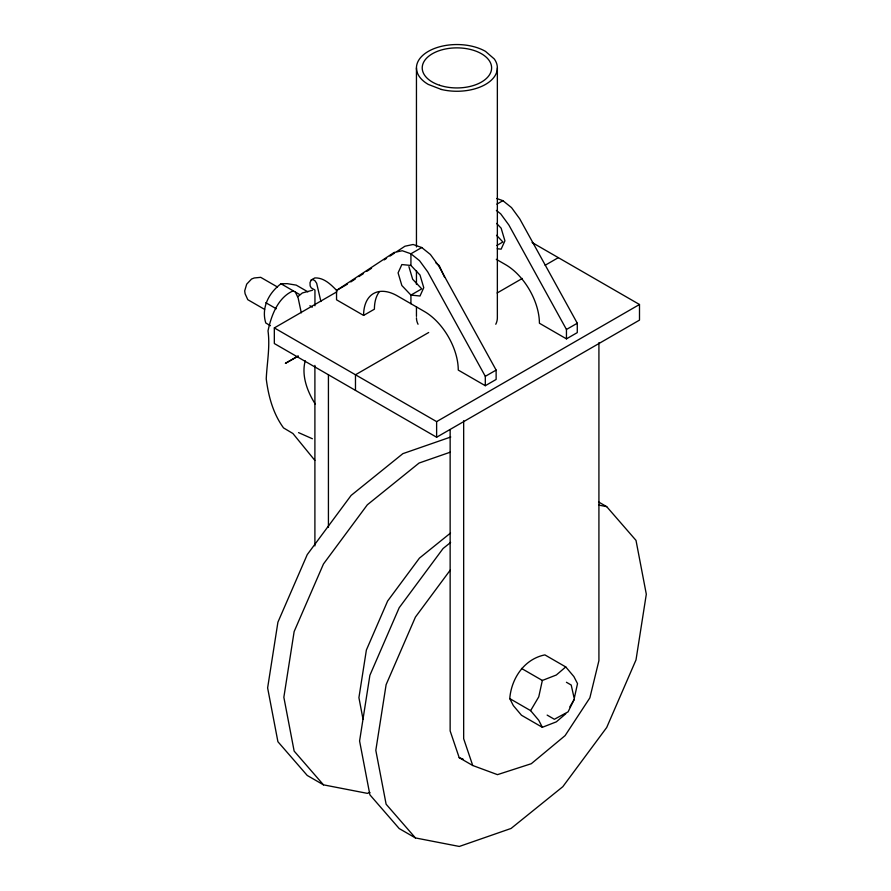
<?xml version="1.0" encoding="UTF-8"?>
<svg xmlns="http://www.w3.org/2000/svg" width="891" height="891" viewBox="0 0 891 891"><rect width="100%" height="100%" fill="white"/><g stroke="black" fill="none" stroke-linecap="round" stroke-linejoin="round"><path stroke-width="1.34" d="M314.946 305.769L314.946 290.032L311.26 287.904L310.146 285.911L310.012 282.636L311.215 280.019L314.813 277.936C323.956 277.48 331.107 284.719 337.01 290.789M307.874 291.847L296.224 285.12L287.258 283.661L280.999 283.761C268.815 292.805 261.041 307.818 265.785 322.999L270.441 325.694M565.752 713.78L556.318 721.855L542.341 727.301L521.48 715.25L513.35 705.616L509.763 698.6C511.345 678.508 524.253 658.995 544.891 654.896L565.752 666.936L573.893 676.581L577.524 683.631L573.893 700.003L569.828 706.886M565.752 666.936L556.318 675.01L542.341 680.457L538.754 696.862L530.624 710.639L538.754 720.284L542.341 727.301M305.234 360.799C301.247 375.401 307.284 391.494 315.202 403.968M574.294 699.223L568.068 711.864L554.369 719.271L547.152 715.105M450.2 570.173L415.429 617.073L386.115 684.667L375.813 750.367L386.115 804.194L415.429 837.93L459.31 846.45L511.066 828.452L562.822 786.686L606.693 727.502L636.007 659.908L646.309 594.208L636.007 540.391L606.693 506.645L598.574 501.967M297.95 296.625L302.35 292.961L312.496 290.243M450.534 533.03L419.438 558.122L387.63 601.024L366.379 650.029L358.917 697.664L363.027 719.193M450.623 542.43L443.072 548.522L399.201 607.707L369.888 675.3L359.585 741L369.888 794.817L399.201 828.563L415.429 837.93M379.198 291.914A47.813 27.61 60 0 0 374.409 309.188L363.595 315.425L336.542 299.81L336.542 290.444L394.123 252.476L402.286 250.739L410.929 253.779L419.561 260.707L427.736 271.878L485.305 376.336L485.305 385.703L496.131 379.455L496.131 370.088L438.55 265.629L430.386 254.47L421.744 247.531L413.101 244.49L404.937 246.228L396.874 251.54M350.82 281.924L355.42 278.883M358.873 276.6L363.483 273.559M366.936 271.287L371.547 268.247M384.21 259.894L386.516 258.379M389.968 256.096L394.579 253.055M336.542 290.444L347.356 284.196M532.083 242.497L639.493 304.499L639.493 320.114L436.623 437.236L274.328 343.536L274.328 327.921L336.753 291.88M421.744 247.531L410.929 253.779L410.929 265.451L420.006 275.041L423.76 287.682L420.006 296.001L410.929 295.099L401.852 285.521L398.088 272.869L401.852 264.56L410.929 265.451M496.877 204.15L502.892 200.675L511.534 207.614L519.698 218.785L577.279 323.233L577.279 332.61L566.453 338.858L539.411 323.233A47.813 27.61 60 0 0 505.598 264.672L496.309 259.314M298.273 355.91L285.354 363.372L297.728 356.422M496.877 245.471L502.892 241.996L496.543 235.291M428.694 332.499L355.476 374.777L355.476 390.392M497.122 292.994L522.326 278.438M545.136 265.273L558.345 257.644M485.305 376.336L496.131 370.088M566.453 338.858L566.453 329.481L577.279 323.233M274.328 327.921L436.623 421.621L639.493 304.499M450.746 437.013L402.866 453.653L351.11 495.429L307.239 554.614L277.914 622.196L267.623 687.908L277.914 741.724L307.239 775.46L323.466 784.837L367.337 793.358L369.932 792.455M450.144 452.227L419.093 463.03L367.337 504.796L323.466 563.981L294.141 631.574L283.85 697.274L294.141 751.091L323.466 784.837M311.215 280.019L312.808 279.496L314.957 280.743L316.661 283.271L320.905 301.514M293.195 290.822C277.814 297.561 271.254 315.57 268.013 330.884C270.196 346.944 266.977 362.849 266.242 378.887C268.447 396.306 273.058 413.524 283.527 427.903L292.916 433.505L314.835 460.369M497.256 248.756L501.143 249.146L504.907 240.837L501.143 228.185L496.61 223.396M598.719 505.097L606.693 506.645M496.721 198.504L502.892 200.675M450.144 429.607L450.144 730.91L459.21 757.695L463.108 759.143M459.21 757.695L472.731 765.503L497.479 774.647L531.292 763.71L565.106 735.61L589.853 697.876L598.919 660.632L598.919 342.679M298.541 432.614L312.385 438.751M485.305 385.703L458.264 370.088A47.813 27.61 60 0 0 424.45 311.527L397.397 295.912A47.813 27.61 60 0 0 363.595 315.425M280.999 283.761L299.643 294.531M277.502 287.025L260.695 277.335L254.247 277.97L251.54 279.039L246.696 284.151L244.691 290.9L245.114 293.785L247.787 299.688L264.616 309.4M309.901 305.736L312.307 307.128M265.785 302.706L276.266 308.754M566.42 682.272L571.22 685.045L573.904 697.096M521.48 668.417L542.341 680.457M509.763 698.6L530.624 710.639M435.933 262.968L439.196 265.529L444.598 277.246M496.387 210.399L500.709 213.862L508.872 225.022L566.453 329.481M295.355 292.059L298.14 297.95L301.292 312.841M472.731 765.503L463.665 738.717L463.665 420.752M408.913 266.621L412.667 279.273L421.744 288.851L410.929 295.099L410.929 303.72M497.356 67.905L497.356 317.775A40.451 23.355 0 0 1 495.775 324.257M436.623 421.621L436.623 437.236M416.453 67.905L416.453 246.974M416.453 270.574L416.453 284.452M416.453 306.671L416.453 316.383M328.423 374.61L328.423 527.338M314.902 365.41L314.902 545.916M418.046 324.257A40.451 23.355 0 0 1 416.453 317.775M441.424 89.479L428.304 84.422A40.451 23.355 0 0 1 428.304 51.388A40.451 23.355 0 0 1 485.517 51.388L494.282 58.962A40.451 23.355 0 0 1 485.517 84.422A40.451 23.355 0 0 1 441.424 89.479M439.553 85.258A34.716 20.047 0 0 0 491.62 67.905A34.716 20.047 0 0 0 439.553 50.553A34.716 20.047 0 0 0 439.553 85.258"/></g></svg>
